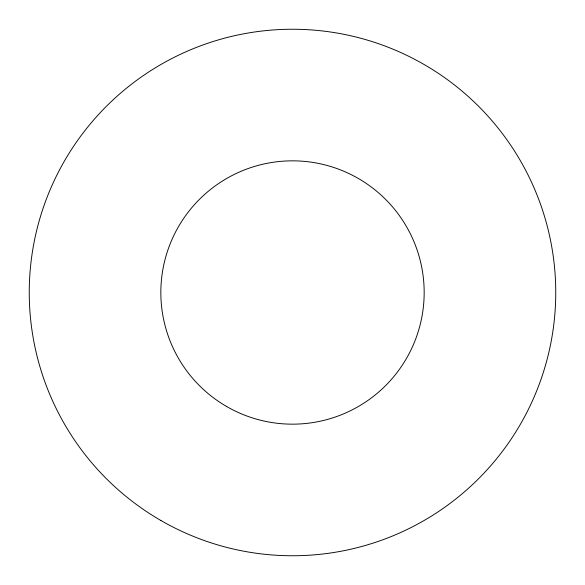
<?xml version="1.0" encoding="UTF-8"?>
<svg xmlns="http://www.w3.org/2000/svg" width="585" height="585" viewBox="0 0 585 585"><rect width="100%" height="100%" fill="white"/><g stroke="black" fill="none" stroke-linecap="round" stroke-linejoin="round"><path stroke-width="0.88" d="M226.666 406.524A131.669 131.669 0 0 0 424.169 292.5A131.669 131.669 0 0 0 226.666 178.476A131.669 131.669 0 0 0 226.666 406.524M160.875 520.482A263.25 263.25 0 0 0 555.75 292.5A263.25 263.25 0 0 0 160.875 64.518A263.25 263.25 0 0 0 160.875 520.482"/></g></svg>
